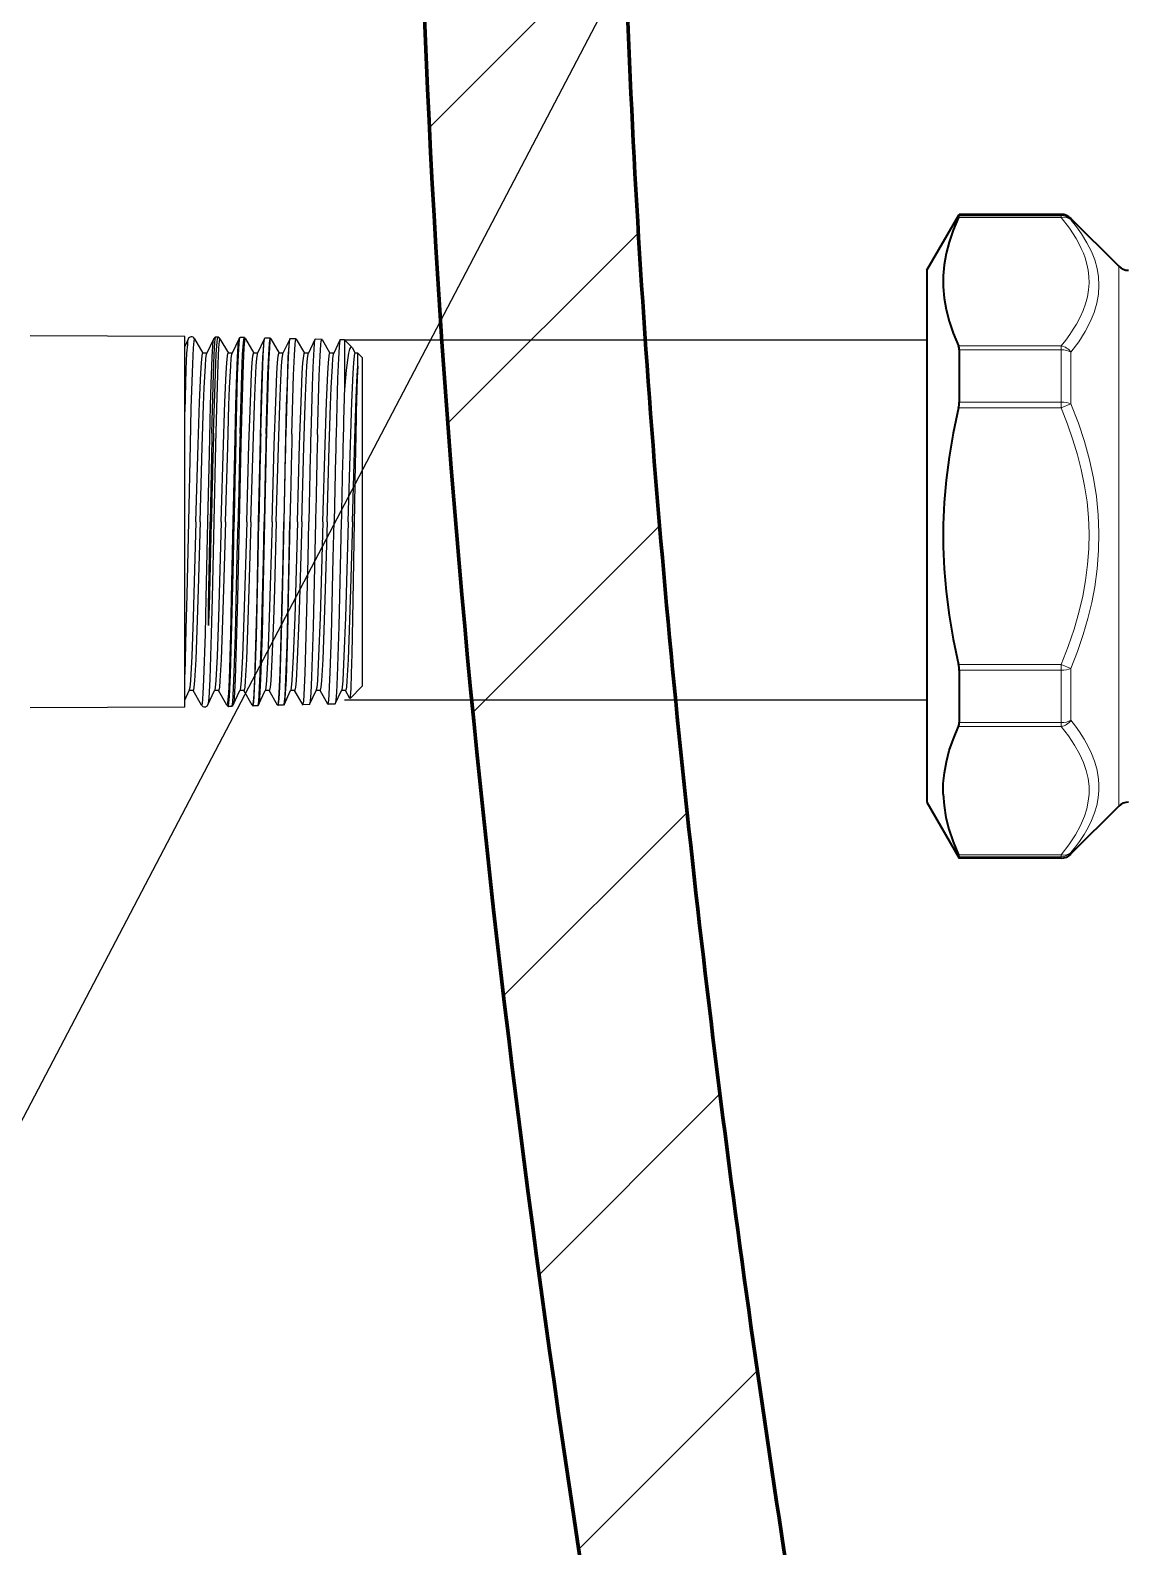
# Model space of a CAD drawing. Header units: millimetres. Extents: x -92220 to 11040, y -5929 to 27498.
# Drawn here: x 249.9 to 328.4, y 1232.2 to 1340.6 of the extents above; entities that cross this region are included whole.
import ezdxf

# ---------------------------------------------------------------- set-up
doc = ezdxf.new("R2010")
doc.units = ezdxf.units.MM
for name, color, linetype in [('11 Водоразборный узел', 7, 'Continuous'), ('13 Канализация 2', 7, 'Continuous'), ('17 Конструкции 2', 7, 'Continuous')]:
    doc.layers.add(name, color=color, linetype=linetype)

msp = doc.modelspace()

# ---------------------------------------------------------------- hatches: boundary and pattern name
at = {"layer": '13 Канализация 2', "lineweight": -3}
h = msp.add_hatch(dxfattribs=at)
h.set_pattern_fill('ANSI31', color=256, scale=5, style=0)
edge = h.paths.add_edge_path()
edge.add_spline(control_points=[(628.42, 289.96), (628.41, 296.53), (627.79, 309.63), (625.11, 329.01), (620.85, 347.94), (613.29, 372.55), (600.72, 402.33), (582.09, 436.52), (561.13, 469.62), (531.71, 512.62), (502.02, 554.9), (475.9, 598.71), (458.4, 631.83), (442.6, 665.49), (428.34, 699.65), (415.48, 734.27), (399.96, 781.03), (383.26, 840.51), (366.29, 912.96), (346.31, 1010.82), (326.41, 1108.78), (307.34, 1206.59), (298.31, 1267.72), (293.74, 1316.59), (291.31, 1365.81), (292.25, 1402.84), (292.25, 1427.65)], knot_values=[0, 0, 0, 0, 19.727014, 39.263718, 58.613595, 77.881164, 116.445009, 155.330985, 194.563689, 233.934036, 311.640841, 349.454811, 386.860875, 423.995714, 460.969763, 497.872007, 534.771368, 608.741647, 683.117566, 757.9428, 908.373419, 983.002416, 1056.899524, 1093.609668, 1130.227868, 1204.665591, 1204.665591, 1204.665591, 1204.665591], degree=3, periodic=0)
edge.add_line((292.25, 1427.65), (277.75, 1427.65))
edge.add_spline(control_points=[(277.75, 1427.65), (277.75, 1402.52), (274.67, 1280.26), (340.08, 987.91), (400.95, 617.01), (613.92, 391.22), (613.92, 289.83)], knot_values=[0, 0, 0, 0, 75.401912, 366.059478, 892.491043, 1196.661394, 1196.661394, 1196.661394, 1196.661394], degree=3, periodic=0)
edge.add_line((613.92, 289.83), (628.42, 289.96))

# ---------------------------------------------------------------- linework, layer by layer
at = {"layer": '11 Водоразборный узел', "lineweight": 35, "ltscale": 0.11547}
for p, q in [((314, 1323.43), (316.31, 1327.43)), ((314, 1285.43), (316.31, 1281.43))]:
    msp.add_line(p, q, dxfattribs=at)
at = {"layer": '11 Водоразборный узел', "lineweight": 35, "ltscale": 0.002533}
for p, q in [((316.31, 1327.43), (316.31, 1327.33)), ((316.31, 1281.43), (316.31, 1281.53))]:
    msp.add_line(p, q, dxfattribs=at)
at = {"layer": '11 Водоразборный узел', "lineweight": 35, "ltscale": 0.18191}
for p, q in [((323.59, 1327.43), (316.31, 1327.43)), ((323.59, 1281.43), (316.31, 1281.43))]:
    msp.add_line(p, q, dxfattribs=at)
at = {"layer": '11 Водоразборный узел', "lineweight": 13, "ltscale": 0.181909}
for p, q in [((323.59, 1327.33), (316.31, 1327.33)), ((316.31, 1317.75), (323.59, 1317.75)), ((323.59, 1314.01), (316.31, 1314.01)), ((316.31, 1294.85), (323.59, 1294.85)), ((323.59, 1291.12), (316.31, 1291.12)), ((316.31, 1281.53), (323.59, 1281.53))]:
    msp.add_line(p, q, dxfattribs=at)
at = {"layer": '11 Водоразборный узел', "lineweight": 13, "ltscale": 0.002533}
for p, q in [((323.59, 1327.33), (323.59, 1327.43)), ((323.59, 1281.43), (323.59, 1281.53))]:
    msp.add_line(p, q, dxfattribs=at)
at = {"layer": '11 Водоразборный узел', "lineweight": 13, "ltscale": 0.003239}
for p, q in [((323.59, 1327.33), (323.59, 1327.2)), ((323.59, 1281.53), (323.59, 1281.66))]:
    msp.add_line(p, q, dxfattribs=at)
at = {"layer": '11 Водоразборный узел', "lineweight": 13, "ltscale": 0.183167}
for p, q in [((323.59, 1327.2), (316.26, 1327.2)), ((323.59, 1313.6), (316.26, 1313.6)), ((323.59, 1290.83), (316.26, 1290.83)), ((316.26, 1281.66), (323.59, 1281.66))]:
    msp.add_line(p, q, dxfattribs=at)
at = {"layer": '11 Водоразборный узел', "lineweight": 13, "ltscale": 0.002501}
for p, q in [((324.29, 1327.04), (324.29, 1327.14)), ((324.29, 1281.73), (324.29, 1281.83))]:
    msp.add_line(p, q, dxfattribs=at)
at = {"layer": '11 Водоразборный узел', "lineweight": 35, "ltscale": 0.120711}
for p, q in [((327.71, 1323.73), (324.29, 1327.14)), ((327.71, 1285.14), (324.29, 1281.73))]:
    msp.add_line(p, q, dxfattribs=at)
at = {"layer": '11 Водоразборный узел', "lineweight": 35}
msp.add_line((314, 1323.43), (314, 1287.76), dxfattribs=at)
at = {"layer": '11 Водоразборный узел', "lineweight": 13}
msp.add_line((327.71, 1323.73), (327.71, 1287.5), dxfattribs=at)
at = {"layer": '11 Водоразборный узел', "ltscale": 0.275648}
msp.add_line((260.97, 1318.7), (249.94, 1318.75), dxfattribs=at)
at = {"layer": '11 Водоразборный узел'}
msp.add_line((260.97, 1293.83), (260.97, 1318.7), dxfattribs=at)
at = {"layer": '11 Водоразборный узел', "ltscale": 4.72318e-05}
msp.add_line((263.19, 1318.66), (263.19, 1318.66), dxfattribs=at)
at = {"layer": '11 Водоразборный узел', "ltscale": 0.004032}
msp.add_line((263.35, 1318.66), (263.19, 1318.66), dxfattribs=at)
at = {"layer": '11 Водоразборный узел', "ltscale": 6.41519e-05}
msp.add_line((263.35, 1318.66), (263.35, 1318.66), dxfattribs=at)
at = {"layer": '11 Водоразборный узел', "ltscale": 0.000124369}
msp.add_line((264.92, 1318.62), (264.93, 1318.62), dxfattribs=at)
at = {"layer": '11 Водоразборный узел', "ltscale": 0.007775}
msp.add_line((265.24, 1318.62), (264.93, 1318.62), dxfattribs=at)
at = {"layer": '11 Водоразборный узел', "ltscale": 0.000149593}
msp.add_line((265.24, 1318.62), (265.24, 1318.62), dxfattribs=at)
at = {"layer": '11 Водоразборный узел', "ltscale": 0.009809}
msp.add_line((267.09, 1318.58), (266.7, 1318.58), dxfattribs=at)
at = {"layer": '11 Водоразборный узел', "ltscale": 0.00083695}
msp.add_line((267.1, 1318.57), (267.12, 1318.54), dxfattribs=at)
at = {"layer": '11 Водоразборный узел', "ltscale": 0.014511}
msp.add_line((261.21, 1318.52), (260.97, 1317.99), dxfattribs=at)
at = {"layer": '11 Водоразборный узел', "ltscale": 0.029673}
for p, q in [((261.68, 1318.54), (262.27, 1317.51)), ((263.49, 1318.54), (264.09, 1317.51)), ((265.31, 1318.54), (265.9, 1317.51)), ((267.12, 1318.54), (267.71, 1317.51))]:
    msp.add_line(p, q, dxfattribs=at)
at = {"layer": '11 Водоразборный узел', "ltscale": 0.007475}
for p, q in [((262.57, 1317.51), (262.27, 1317.51)), ((264.38, 1317.51), (264.08, 1317.51)), ((266.19, 1317.51), (265.89, 1317.51)), ((268.01, 1317.51), (267.71, 1317.51)), ((269.82, 1317.51), (269.52, 1317.51)), ((271.64, 1317.51), (271.34, 1317.51)), ((261.57, 1293.4), (261.27, 1293.4)), ((263.39, 1293.4), (263.09, 1293.4)), ((265.2, 1293.4), (264.9, 1293.4)), ((267.01, 1293.4), (266.71, 1293.4)), ((268.83, 1293.4), (268.53, 1293.4)), ((270.64, 1293.4), (270.34, 1293.4)), ((272.46, 1293.4), (272.16, 1293.4))]:
    msp.add_line(p, q, dxfattribs=at)
at = {"layer": '11 Водоразборный узел', "ltscale": 0.028104}
for p, q in [((263.03, 1318.52), (262.55, 1317.5)), ((264.84, 1318.52), (264.36, 1317.5)), ((266.65, 1318.52), (266.18, 1317.5)), ((268.47, 1318.52), (267.99, 1317.5))]:
    msp.add_line(p, q, dxfattribs=at)
at = {"layer": '11 Водоразборный узел', "ltscale": 0.000454133}
msp.add_line((268.47, 1318.52), (268.48, 1318.53), dxfattribs=at)
at = {"layer": '11 Водоразборный узел', "ltscale": 0.011138}
msp.add_line((268.93, 1318.53), (268.49, 1318.54), dxfattribs=at)
at = {"layer": '11 Водоразборный узел', "ltscale": 0.029166}
msp.add_line((268.94, 1318.52), (269.53, 1317.51), dxfattribs=at)
at = {"layer": '11 Водоразборный узел', "ltscale": 0.027332}
msp.add_line((270.27, 1318.49), (269.81, 1317.5), dxfattribs=at)
at = {"layer": '11 Водоразборный узел', "ltscale": 0.012224}
msp.add_line((270.77, 1318.49), (270.28, 1318.5), dxfattribs=at)
at = {"layer": '11 Водоразборный узел', "ltscale": 0.027964}
msp.add_line((270.78, 1318.48), (271.34, 1317.51), dxfattribs=at)
at = {"layer": '11 Водоразборный узел', "ltscale": 0.02621}
msp.add_line((272.06, 1318.45), (271.62, 1317.5), dxfattribs=at)
at = {"layer": '11 Водоразборный узел', "ltscale": 0.007834}
msp.add_line((272.39, 1318.46), (272.08, 1318.46), dxfattribs=at)
at = {"layer": '11 Водоразборный узел', "ltscale": 0.088498}
msp.add_line((272.39, 1318.46), (272.39, 1314.92), dxfattribs=at)
at = {"layer": '11 Водоразборный узел', "ltscale": 0.018083}
msp.add_line((272.9, 1317.94), (272.39, 1318.46), dxfattribs=at)
at = {"layer": '11 Водоразборный узел', "ltscale": 0.275649}
for p, q in [((272.39, 1318.46), (314, 1318.46)), ((272.39, 1292.74), (314, 1292.74)), ((260.97, 1292.21), (249.94, 1292.17))]:
    msp.add_line(p, q, dxfattribs=at)
at = {"layer": '11 Водоразборный узел', "ltscale": 0.011335}
msp.add_line((272.93, 1317.91), (273.16, 1317.51), dxfattribs=at)
at = {"layer": '11 Водоразборный узел', "ltscale": 0.00453}
msp.add_line((273.33, 1317.51), (273.15, 1317.51), dxfattribs=at)
at = {"layer": '11 Водоразборный узел', "ltscale": 0.02344}
msp.add_line((273.33, 1316.58), (273.33, 1317.51), dxfattribs=at)
at = {"layer": '11 Водоразборный узел', "ltscale": 0.010915}
msp.add_line((273.64, 1317.21), (273.33, 1317.51), dxfattribs=at)
at = {"layer": '11 Водоразборный узел', "lineweight": 13, "ltscale": 0.183166}
for p, q in [((316.26, 1318.04), (323.59, 1318.04)), ((316.26, 1295.27), (323.59, 1295.27))]:
    msp.add_line(p, q, dxfattribs=at)
at = {"layer": '11 Водоразборный узел', "lineweight": 35, "ltscale": 0.09338}
for p, q in [((316.31, 1317.75), (316.31, 1314.01)), ((316.31, 1294.85), (316.31, 1291.12))]:
    msp.add_line(p, q, dxfattribs=at)
at = {"layer": '11 Водоразборный узел', "lineweight": 13, "ltscale": 0.007176}
msp.add_line((323.59, 1317.75), (323.59, 1318.04), dxfattribs=at)
at = {"layer": '11 Водоразборный узел', "lineweight": 13, "ltscale": 0.09338}
for p, q in [((323.59, 1314.01), (323.59, 1317.75)), ((323.59, 1291.12), (323.59, 1294.85))]:
    msp.add_line(p, q, dxfattribs=at)
at = {"layer": '11 Водоразборный узел', "lineweight": 13, "ltscale": 0.092191}
for p, q in [((324.29, 1313.89), (324.29, 1317.58)), ((324.29, 1291.29), (324.29, 1294.97))]:
    msp.add_line(p, q, dxfattribs=at)
at = {"layer": '11 Водоразборный узел', "ltscale": 0.152919}
msp.add_line((273.64, 1317.21), (273.64, 1311.09), dxfattribs=at)
at = {"layer": '11 Водоразборный узел', "lineweight": 13, "ltscale": 0.010415}
msp.add_line((323.59, 1314.01), (323.59, 1313.6), dxfattribs=at)
at = {"layer": '11 Водоразборный узел', "lineweight": 13, "ltscale": 0.01915}
for p, q in [((323.59, 1313.6), (324.29, 1313.89)), ((323.59, 1295.27), (324.29, 1294.97))]:
    msp.add_line(p, q, dxfattribs=at)
at = {"layer": '11 Водоразборный узел', "ltscale": 0.434581}
msp.add_line((273.64, 1311.09), (273.64, 1293.71), dxfattribs=at)
at = {"layer": '11 Водоразборный узел', "ltscale": 0.044198}
msp.add_line((268.53, 1307.22), (268.49, 1305.45), dxfattribs=at)
msp.add_line((268.53, 1307.22), (268.49, 1305.45), dxfattribs=at)
at = {"layer": '11 Водоразборный узел', "ltscale": 0.000431604}
for p, q in [((261.77, 1305.46), (261.77, 1305.44)), ((262.07, 1305.46), (262.07, 1305.47)), ((263.58, 1305.46), (263.58, 1305.44)), ((263.88, 1305.46), (263.88, 1305.47)), ((265.4, 1305.46), (265.4, 1305.44)), ((267.21, 1305.46), (267.21, 1305.44)), ((267.51, 1305.46), (267.51, 1305.47)), ((269.02, 1305.46), (269.02, 1305.44)), ((269.33, 1305.46), (269.33, 1305.47)), ((270.84, 1305.46), (270.84, 1305.44)), ((271.14, 1305.46), (271.14, 1305.47)), ((272.65, 1305.46), (272.65, 1305.44)), ((272.95, 1305.46), (272.95, 1305.47))]:
    msp.add_line(p, q, dxfattribs=at)
at = {"layer": '11 Водоразборный узел', "ltscale": 0.00043161}
msp.add_line((265.7, 1305.46), (265.7, 1305.47), dxfattribs=at)
at = {"layer": '11 Водоразборный узел', "lineweight": 13, "ltscale": 0.010416}
msp.add_line((323.59, 1294.85), (323.59, 1295.27), dxfattribs=at)
at = {"layer": '11 Водоразборный узел', "ltscale": 0.040545}
msp.add_line((260.97, 1292.21), (260.97, 1293.83), dxfattribs=at)
at = {"layer": '11 Водоразборный узел', "ltscale": 0.030528}
msp.add_line((273.64, 1293.71), (272.78, 1292.84), dxfattribs=at)
at = {"layer": '11 Водоразборный узел', "ltscale": 0.019035}
msp.add_line((260.97, 1292.72), (261.29, 1293.41), dxfattribs=at)
at = {"layer": '11 Водоразборный узел', "ltscale": 0.029675}
for p, q in [((262.16, 1292.37), (261.57, 1293.4)), ((263.97, 1292.37), (263.38, 1293.4)), ((265.79, 1292.37), (265.19, 1293.4)), ((267.6, 1292.37), (267.01, 1293.4))]:
    msp.add_line(p, q, dxfattribs=at)
at = {"layer": '11 Водоразборный узел', "ltscale": 0.028106}
for p, q in [((262.63, 1292.39), (263.1, 1293.41)), ((264.44, 1292.39), (264.92, 1293.41)), ((266.25, 1292.39), (266.73, 1293.41)), ((268.07, 1292.39), (268.54, 1293.41))]:
    msp.add_line(p, q, dxfattribs=at)
at = {"layer": '11 Водоразборный узел', "ltscale": 0.028869}
msp.add_line((269.4, 1292.4), (268.82, 1293.4), dxfattribs=at)
at = {"layer": '11 Водоразборный узел', "ltscale": 0.027566}
msp.add_line((269.89, 1292.41), (270.36, 1293.41), dxfattribs=at)
at = {"layer": '11 Водоразборный узел', "ltscale": 0.027697}
msp.add_line((271.19, 1292.44), (270.64, 1293.4), dxfattribs=at)
at = {"layer": '11 Водоразборный узел', "ltscale": 0.026419}
msp.add_line((271.73, 1292.46), (272.17, 1293.41), dxfattribs=at)
at = {"layer": '11 Водоразборный узел', "ltscale": 0.01595}
msp.add_line((272.77, 1292.84), (272.45, 1293.4), dxfattribs=at)
at = {"layer": '11 Водоразборный узел', "ltscale": 8.83021e-05}
msp.add_line((264.08, 1292.27), (264.08, 1292.27), dxfattribs=at)
at = {"layer": '11 Водоразборный узел', "ltscale": 0.006334}
msp.add_line((264.33, 1292.27), (264.08, 1292.27), dxfattribs=at)
at = {"layer": '11 Водоразборный узел', "ltscale": 0.000107667}
msp.add_line((264.33, 1292.27), (264.34, 1292.27), dxfattribs=at)
at = {"layer": '11 Водоразборный узел', "ltscale": 0.000169806}
msp.add_line((265.83, 1292.31), (265.84, 1292.31), dxfattribs=at)
at = {"layer": '11 Водоразборный узел', "ltscale": 0.008943}
msp.add_line((266.2, 1292.32), (265.84, 1292.31), dxfattribs=at)
at = {"layer": '11 Водоразборный узел', "ltscale": 0.000199079}
msp.add_line((266.2, 1292.32), (266.2, 1292.32), dxfattribs=at)
at = {"layer": '11 Водоразборный узел', "ltscale": 0.0004358}
msp.add_line((267.6, 1292.37), (267.61, 1292.35), dxfattribs=at)
at = {"layer": '11 Водоразборный узел', "ltscale": 0.010554}
msp.add_line((268.04, 1292.36), (267.62, 1292.35), dxfattribs=at)
at = {"layer": '11 Водоразборный узел', "ltscale": 0.00078528}
msp.add_line((268.05, 1292.37), (268.07, 1292.39), dxfattribs=at)
at = {"layer": '11 Водоразборный узел', "ltscale": 0.011672}
msp.add_line((269.88, 1292.4), (269.41, 1292.39), dxfattribs=at)
at = {"layer": '11 Водоразборный узел', "ltscale": 0.012741}
msp.add_line((271.71, 1292.44), (271.2, 1292.43), dxfattribs=at)
at = {"layer": '11 Водоразборный узел', "lineweight": 13, "ltscale": 0.007175}
msp.add_line((323.59, 1291.12), (323.59, 1290.83), dxfattribs=at)
at = {"layer": '11 Водоразборный узел', "lineweight": 35, "ltscale": 0.058148}
msp.add_line((314, 1287.76), (314, 1285.43), dxfattribs=at)
at = {"layer": '11 Водоразборный узел', "lineweight": 13, "ltscale": 0.059045}
msp.add_line((327.71, 1287.5), (327.71, 1285.14), dxfattribs=at)
at = {"layer": '11 Водоразборный узел', "lineweight": 35, "flags": 128}
for points in [[(316.26, 1327.2), (315.88, 1326.31), (315.59, 1325.45), (315.37, 1324.63), (315.23, 1323.82), (315.16, 1323.03), (315.16, 1322.24), (315.23, 1321.45), (315.37, 1320.64), (315.58, 1319.8), (315.88, 1318.94), (316.26, 1318.04)], [(316.26, 1313.6), (315.88, 1311.8), (315.59, 1310.09), (315.37, 1308.44), (315.23, 1306.84), (315.16, 1305.26), (315.16, 1303.68), (315.23, 1302.09), (315.37, 1300.47), (315.58, 1298.8), (315.88, 1297.08), (316.26, 1295.27)], [(315.16, 1286), (315.17, 1286.76), (315.25, 1287.53), (315.39, 1288.32), (315.6, 1289.12), (315.89, 1289.96), (316.26, 1290.83)], [(315.16, 1286), (315.22, 1285.18), (315.35, 1284.34), (315.57, 1283.49), (315.87, 1282.6), (316.26, 1281.66)]]:
    msp.add_lwpolyline(points, dxfattribs=at)
at = {"layer": '11 Водоразборный узел', "lineweight": 13, "flags": 128}
for points in [[(323.59, 1318.04), (323.92, 1318.45), (324.21, 1318.85), (324.46, 1319.22), (324.69, 1319.59), (324.95, 1320.09), (325.17, 1320.57), (325.34, 1321.04), (325.47, 1321.54), (325.55, 1322.03), (325.58, 1322.52), (325.57, 1323), (325.52, 1323.44), (325.43, 1323.88), (325.3, 1324.32), (325.18, 1324.66), (325.03, 1325), (324.86, 1325.35), (324.66, 1325.7), (324.18, 1326.44), (323.59, 1327.2)], [(324.29, 1317.58), (324.85, 1318.33), (325.3, 1319.05), (325.67, 1319.74), (325.94, 1320.42), (326.14, 1321.08), (326.25, 1321.73), (326.29, 1322.37), (326.26, 1322.97), (326.16, 1323.57), (325.99, 1324.17), (325.75, 1324.78), (325.43, 1325.4), (325.04, 1326.04), (324.69, 1326.53), (324.29, 1327.04)], [(323.59, 1295.27), (324.09, 1296.55), (324.51, 1297.78), (324.85, 1298.97), (325.13, 1300.14), (325.34, 1301.27), (325.48, 1302.41), (325.57, 1303.53), (325.58, 1304.64), (325.54, 1305.76), (325.44, 1306.89), (325.27, 1308.03), (325.03, 1309.19), (324.76, 1310.24), (324.43, 1311.33), (324.04, 1312.44), (323.59, 1313.6)], [(324.29, 1294.97), (324.76, 1296.2), (325.17, 1297.4), (325.5, 1298.56), (325.78, 1299.69), (325.99, 1300.81), (326.17, 1302.11), (326.27, 1303.4), (326.29, 1304.68), (326.24, 1305.96), (326.11, 1307.26), (325.9, 1308.57), (325.61, 1309.9), (325.25, 1311.19), (324.82, 1312.52), (324.29, 1313.89)], [(323.59, 1290.83), (324.11, 1290.16), (324.55, 1289.51), (324.9, 1288.88), (325.18, 1288.27), (325.38, 1287.7), (325.51, 1287.13), (325.58, 1286.57), (325.58, 1286.01)], [(324.29, 1291.29), (324.61, 1290.87), (324.9, 1290.46), (325.24, 1289.93), (325.53, 1289.41), (325.77, 1288.91), (325.98, 1288.35), (326.14, 1287.8), (326.24, 1287.26), (326.29, 1286.73), (326.29, 1286.26)], [(326.29, 1286.26), (326.24, 1285.73), (326.13, 1285.19), (325.98, 1284.66), (325.76, 1284.12), (325.52, 1283.63), (325.24, 1283.13), (324.9, 1282.62), (324.61, 1282.23), (324.29, 1281.83)], [(325.58, 1286.01), (325.53, 1285.49), (325.42, 1284.96), (325.26, 1284.43), (324.98, 1283.77), (324.62, 1283.09), (324.15, 1282.39), (323.59, 1281.66)]]:
    msp.add_lwpolyline(points, dxfattribs=at)
at = {"layer": '11 Водоразборный узел', "flags": 128}
for points in [[(262.91, 1311.79), (263.02, 1316.01), (263.07, 1317.45), (263.12, 1318.27), (263.15, 1318.52), (263.17, 1318.64), (263.18, 1318.66), (263.19, 1318.66)], [(263.03, 1311.79), (263.16, 1316.03), (263.22, 1317.47), (263.28, 1318.29), (263.31, 1318.53), (263.33, 1318.62), (263.34, 1318.65), (263.34, 1318.66), (263.35, 1318.66), (263.35, 1318.66)], [(264.64, 1311.77), (264.75, 1315.95), (264.81, 1317.38), (264.86, 1318.21), (264.88, 1318.46), (264.91, 1318.6), (264.92, 1318.62), (264.92, 1318.62)], [(264.93, 1311.77), (265.05, 1315.99), (265.11, 1317.43), (265.17, 1318.25), (265.2, 1318.48), (265.22, 1318.58), (265.22, 1318.6), (265.23, 1318.61), (265.23, 1318.62), (265.24, 1318.62)], [(266.4, 1311.75), (266.52, 1315.88), (266.58, 1317.31), (266.63, 1318.15), (266.65, 1318.4), (266.68, 1318.55), (266.69, 1318.57), (266.69, 1318.58)], [(266.79, 1311.75), (266.91, 1315.96), (266.97, 1317.39), (267.02, 1318.21), (267.05, 1318.44), (267.07, 1318.53), (267.08, 1318.56), (267.08, 1318.57), (267.09, 1318.57), (267.09, 1318.58)], [(261.21, 1318.52), (261.2, 1318.48), (261.18, 1318.35), (261.16, 1318.14), (261.11, 1317.52), (261.06, 1316.37), (260.97, 1313.34)], [(261.68, 1318.54), (261.67, 1318.55), (261.67, 1318.55), (261.67, 1318.55), (261.66, 1318.55), (261.66, 1318.55), (261.65, 1318.54), (261.64, 1318.51), (261.62, 1318.38), (261.57, 1317.88), (261.52, 1316.76), (261.41, 1313.58), (261.35, 1310.99), (261.23, 1305.45)], [(261.77, 1305.46), (261.93, 1310.97), (262.03, 1314.02), (262.12, 1316.09), (262.17, 1316.83), (262.21, 1317.31), (262.25, 1317.49), (262.26, 1317.51), (262.26, 1317.51), (262.26, 1317.51), (262.27, 1317.51)], [(262.07, 1305.47), (262.22, 1310.82), (262.32, 1313.79), (262.37, 1315.04), (262.45, 1316.6), (262.49, 1317.12), (262.53, 1317.43), (262.55, 1317.5)], [(263.03, 1318.52), (263.01, 1318.47), (262.99, 1318.31), (262.96, 1318.03), (262.91, 1317.22), (262.84, 1315.31), (262.79, 1313.77), (262.71, 1310.35), (262.61, 1305.46)], [(263.49, 1318.54), (263.49, 1318.55), (263.48, 1318.55), (263.48, 1318.55), (263.48, 1318.55), (263.47, 1318.55), (263.47, 1318.54), (263.46, 1318.51), (263.43, 1318.38), (263.39, 1317.88), (263.33, 1316.76), (263.23, 1313.58), (263.16, 1310.99), (263.05, 1305.45)], [(263.58, 1305.46), (263.74, 1310.98), (263.84, 1314.02), (263.93, 1316.09), (263.98, 1316.82), (264.03, 1317.31), (264.06, 1317.49), (264.07, 1317.51), (264.07, 1317.51), (264.08, 1317.51), (264.08, 1317.51)], [(263.88, 1305.47), (264.04, 1310.82), (264.13, 1313.79), (264.18, 1315.04), (264.26, 1316.6), (264.3, 1317.12), (264.34, 1317.43), (264.36, 1317.5)], [(264.84, 1318.52), (264.83, 1318.47), (264.8, 1318.31), (264.77, 1318.03), (264.72, 1317.22), (264.65, 1315.31), (264.61, 1313.77), (264.52, 1310.35), (264.42, 1305.46)], [(265.31, 1318.54), (265.3, 1318.55), (265.3, 1318.55), (265.29, 1318.55), (265.29, 1318.55), (265.29, 1318.55), (265.28, 1318.54), (265.27, 1318.51), (265.25, 1318.37), (265.2, 1317.88), (265.14, 1316.76), (265.04, 1313.58), (264.98, 1310.99), (264.86, 1305.45)], [(265.4, 1305.46), (265.55, 1310.98), (265.66, 1314.01), (265.75, 1316.09), (265.79, 1316.82), (265.84, 1317.31), (265.88, 1317.49), (265.88, 1317.51), (265.89, 1317.51), (265.89, 1317.51), (265.89, 1317.51)], [(265.7, 1305.47), (265.85, 1310.82), (265.95, 1313.8), (266, 1315.04), (266.08, 1316.6), (266.12, 1317.12), (266.16, 1317.43), (266.18, 1317.5)], [(266.65, 1318.52), (266.64, 1318.47), (266.61, 1318.31), (266.59, 1318.03), (266.54, 1317.22), (266.46, 1315.31), (266.42, 1313.77), (266.34, 1310.35), (266.23, 1305.46)], [(267.12, 1318.54), (267.11, 1318.55), (267.11, 1318.55), (267.11, 1318.55), (267.11, 1318.55), (267.1, 1318.55), (267.09, 1318.54), (267.08, 1318.51), (267.06, 1318.37), (267.02, 1317.88), (266.96, 1316.76), (266.86, 1313.58), (266.79, 1310.99), (266.67, 1305.45)], [(267.21, 1305.46), (267.37, 1310.97), (267.47, 1314.02), (267.56, 1316.09), (267.61, 1316.83), (267.65, 1317.31), (267.69, 1317.49), (267.7, 1317.51), (267.7, 1317.51), (267.7, 1317.51), (267.71, 1317.51)], [(267.51, 1305.47), (267.66, 1310.82), (267.76, 1313.79), (267.81, 1315.04), (267.89, 1316.6), (267.93, 1317.12), (267.97, 1317.43), (267.99, 1317.5)], [(268.47, 1318.52), (268.45, 1318.47), (268.43, 1318.31), (268.4, 1318.03), (268.35, 1317.22), (268.28, 1315.31), (268.23, 1313.77), (268.15, 1310.35), (268.05, 1305.46)], [(268.48, 1318.53), (268.46, 1318.5), (268.44, 1318.34), (268.41, 1318.07), (268.36, 1317.22), (268.31, 1316.07), (268.19, 1311.73)], [(268.63, 1311.73), (268.75, 1315.93), (268.81, 1317.36), (268.86, 1318.16), (268.89, 1318.4), (268.91, 1318.49), (268.92, 1318.52), (268.92, 1318.53), (268.93, 1318.53), (268.93, 1318.53)], [(269.02, 1305.46), (269.18, 1310.98), (269.28, 1314.01), (269.37, 1316.08), (269.42, 1316.82), (269.47, 1317.31), (269.5, 1317.49), (269.51, 1317.51), (269.52, 1317.51), (269.52, 1317.51), (269.52, 1317.51)], [(269.33, 1305.47), (269.48, 1310.82), (269.58, 1313.79), (269.62, 1315.04), (269.7, 1316.6), (269.75, 1317.12), (269.79, 1317.43), (269.81, 1317.5)], [(270.27, 1318.49), (270.25, 1318.43), (270.22, 1318.2), (270.19, 1317.79), (270.12, 1316.52), (270.08, 1315.18), (269.98, 1311.71)], [(270.46, 1311.71), (270.58, 1315.89), (270.65, 1317.32), (270.7, 1318.12), (270.73, 1318.36), (270.75, 1318.45), (270.76, 1318.48), (270.76, 1318.49), (270.77, 1318.49), (270.77, 1318.49)], [(270.84, 1305.46), (271, 1310.98), (271.1, 1314), (271.19, 1316.08), (271.24, 1316.82), (271.28, 1317.31), (271.32, 1317.49), (271.33, 1317.51), (271.33, 1317.51), (271.33, 1317.51), (271.34, 1317.51)], [(271.14, 1305.47), (271.29, 1310.82), (271.39, 1313.79), (271.44, 1315.04), (271.52, 1316.6), (271.56, 1317.12), (271.6, 1317.43), (271.62, 1317.5)], [(272.06, 1318.45), (272.05, 1318.41), (272.02, 1318.24), (272, 1317.97), (271.95, 1317.13), (271.89, 1315.71), (271.78, 1311.69)], [(272.9, 1317.94), (272.87, 1317.96), (272.86, 1317.96), (272.83, 1317.95), (272.81, 1317.92), (272.77, 1317.85), (272.73, 1317.71), (272.68, 1317.51), (272.6, 1317), (272.51, 1316.3), (272.39, 1314.92)], [(272.65, 1305.46), (272.81, 1310.99), (272.91, 1314), (273, 1316.08), (273.05, 1316.82), (273.1, 1317.31), (273.13, 1317.49), (273.14, 1317.51), (273.14, 1317.51), (273.15, 1317.51), (273.15, 1317.51)], [(272.95, 1305.47), (273.15, 1312.18), (273.22, 1314.32), (273.3, 1315.95), (273.33, 1316.58)], [(273.33, 1316.58), (273.3, 1315.73), (273.23, 1313.31), (273.19, 1311.31)], [(261.23, 1305.45), (261.12, 1300.24), (261.06, 1297.78), (260.97, 1294.58)], [(261.77, 1305.44), (261.57, 1298.63), (261.47, 1295.85), (261.38, 1294.12), (261.33, 1293.62), (261.3, 1293.46), (261.29, 1293.41)], [(262.07, 1305.46), (261.93, 1300.66), (261.87, 1298.44), (261.76, 1295.63), (261.67, 1294.1), (261.63, 1293.65), (261.59, 1293.42), (261.58, 1293.41), (261.58, 1293.4), (261.57, 1293.4), (261.57, 1293.4)], [(262.61, 1305.46), (262.49, 1300), (262.43, 1297.44), (262.32, 1294.19), (262.27, 1293.19), (262.25, 1292.82), (262.21, 1292.46), (262.19, 1292.38), (262.18, 1292.37), (262.18, 1292.36), (262.17, 1292.36), (262.17, 1292.36), (262.17, 1292.36), (262.17, 1292.36), (262.16, 1292.37)], [(263.05, 1305.45), (262.93, 1300.01), (262.87, 1297.46), (262.77, 1294.22), (262.69, 1292.87), (262.65, 1292.5), (262.63, 1292.39)], [(262.87, 1305.45), (262.77, 1301.34), (262.72, 1299.41), (262.68, 1298.3), (262.67, 1298.1), (262.67, 1298.06), (262.67, 1298.06), (262.67, 1298.06), (262.67, 1298.07), (262.67, 1298.19), (262.67, 1298.56), (262.68, 1299.41), (262.79, 1305.46)], [(263.58, 1305.44), (263.38, 1298.63), (263.28, 1295.85), (263.19, 1294.12), (263.14, 1293.62), (263.12, 1293.46), (263.1, 1293.41)], [(263.88, 1305.46), (263.75, 1300.66), (263.68, 1298.44), (263.57, 1295.63), (263.49, 1294.1), (263.45, 1293.65), (263.41, 1293.42), (263.4, 1293.41), (263.39, 1293.4), (263.39, 1293.4), (263.39, 1293.4)], [(264.42, 1305.46), (264.3, 1300), (264.24, 1297.44), (264.14, 1294.19), (264.09, 1293.19), (264.06, 1292.82), (264.02, 1292.46), (264, 1292.38), (263.99, 1292.37), (263.99, 1292.36), (263.99, 1292.36), (263.98, 1292.36), (263.98, 1292.36), (263.98, 1292.36), (263.97, 1292.37)], [(264.08, 1292.27), (264.08, 1292.27), (264.09, 1292.27), (264.09, 1292.28), (264.1, 1292.3), (264.13, 1292.53), (264.17, 1292.98), (264.24, 1294.53), (264.32, 1297.17), (264.45, 1302.76), (264.5, 1305.46)], [(264.34, 1292.27), (264.34, 1292.28), (264.36, 1292.32), (264.4, 1292.58), (264.44, 1293.06), (264.51, 1294.68), (264.6, 1297.41), (264.73, 1303.01), (264.79, 1305.45)], [(264.86, 1305.45), (264.75, 1300.01), (264.68, 1297.46), (264.58, 1294.22), (264.51, 1292.86), (264.47, 1292.5), (264.44, 1292.39)], [(265.4, 1305.44), (265.2, 1298.63), (265.1, 1295.85), (265, 1294.12), (264.96, 1293.62), (264.93, 1293.46), (264.92, 1293.41)], [(265.7, 1305.46), (265.56, 1300.66), (265.49, 1298.44), (265.39, 1295.63), (265.3, 1294.1), (265.26, 1293.65), (265.22, 1293.42), (265.21, 1293.41), (265.21, 1293.4), (265.2, 1293.4), (265.2, 1293.4)], [(266.23, 1305.46), (266.12, 1300), (266.06, 1297.44), (265.95, 1294.19), (265.9, 1293.19), (265.88, 1292.82), (265.84, 1292.46), (265.81, 1292.38), (265.81, 1292.37), (265.8, 1292.36), (265.8, 1292.36), (265.8, 1292.36), (265.8, 1292.36), (265.79, 1292.36), (265.79, 1292.37)], [(265.84, 1292.31), (265.84, 1292.31), (265.85, 1292.31), (265.85, 1292.32), (265.86, 1292.34), (265.9, 1292.57), (265.93, 1293.02), (266.01, 1294.57), (266.09, 1297.21), (266.21, 1302.79), (266.27, 1305.46)], [(266.2, 1292.32), (266.21, 1292.33), (266.22, 1292.37), (266.26, 1292.62), (266.3, 1293.09), (266.37, 1294.6), (266.46, 1297.26), (266.59, 1302.77), (266.65, 1305.45)], [(266.67, 1305.45), (266.56, 1300.01), (266.5, 1297.46), (266.39, 1294.22), (266.32, 1292.87), (266.28, 1292.5), (266.25, 1292.39)], [(267.21, 1305.44), (267.01, 1298.63), (266.91, 1295.85), (266.82, 1294.12), (266.77, 1293.62), (266.74, 1293.46), (266.73, 1293.41)], [(267.51, 1305.46), (267.38, 1300.66), (267.31, 1298.44), (267.2, 1295.63), (267.12, 1294.1), (267.07, 1293.65), (267.03, 1293.42), (267.02, 1293.41), (267.02, 1293.4), (267.02, 1293.4), (267.01, 1293.4)], [(268.05, 1305.46), (267.93, 1300), (267.87, 1297.44), (267.77, 1294.19), (267.72, 1293.19), (267.69, 1292.82), (267.65, 1292.46), (267.63, 1292.38), (267.62, 1292.37), (267.62, 1292.36), (267.61, 1292.36), (267.61, 1292.36), (267.61, 1292.36), (267.61, 1292.36), (267.6, 1292.37)], [(267.62, 1292.35), (267.62, 1292.35), (267.63, 1292.35), (267.63, 1292.36), (267.64, 1292.37), (267.67, 1292.56), (267.7, 1292.83), (267.75, 1293.69), (267.79, 1294.66), (267.87, 1297.26), (268, 1302.82), (268.05, 1305.46)], [(268.05, 1292.37), (268.07, 1292.41), (268.1, 1292.63), (268.14, 1293.01), (268.2, 1294.21), (268.28, 1296.64), (268.41, 1301.89), (268.49, 1305.45)], [(268.49, 1305.45), (268.37, 1300.01), (268.31, 1297.46), (268.21, 1294.22), (268.13, 1292.87), (268.09, 1292.5), (268.07, 1292.39)], [(269.02, 1305.44), (268.83, 1298.63), (268.72, 1295.85), (268.63, 1294.12), (268.58, 1293.62), (268.56, 1293.46), (268.54, 1293.41)], [(269.33, 1305.46), (269.19, 1300.66), (269.12, 1298.44), (269.01, 1295.63), (268.93, 1294.1), (268.89, 1293.65), (268.85, 1293.42), (268.84, 1293.41), (268.83, 1293.4), (268.83, 1293.4), (268.83, 1293.4)], [(269.41, 1292.39), (269.41, 1292.39), (269.42, 1292.39), (269.42, 1292.4), (269.43, 1292.42), (269.47, 1292.65), (269.51, 1293.1), (269.58, 1294.65), (269.66, 1297.29), (269.79, 1302.85), (269.85, 1305.46)], [(270.32, 1305.45), (270.15, 1297.95), (270.04, 1294.38), (269.98, 1293.22), (269.94, 1292.67), (269.92, 1292.51), (269.89, 1292.41)], [(270.84, 1305.44), (270.64, 1298.63), (270.54, 1295.85), (270.45, 1294.12), (270.4, 1293.62), (270.37, 1293.46), (270.36, 1293.41)], [(271.14, 1305.46), (271, 1300.66), (270.94, 1298.44), (270.83, 1295.63), (270.74, 1294.1), (270.7, 1293.65), (270.66, 1293.42), (270.65, 1293.41), (270.65, 1293.4), (270.64, 1293.4), (270.64, 1293.4)], [(271.2, 1292.43), (271.2, 1292.43), (271.21, 1292.43), (271.21, 1292.44), (271.22, 1292.46), (271.26, 1292.69), (271.3, 1293.14), (271.37, 1294.69), (271.45, 1297.33), (271.58, 1302.88), (271.64, 1305.46)], [(272.16, 1305.45), (271.99, 1297.97), (271.87, 1294.41), (271.81, 1293.26), (271.77, 1292.71), (271.75, 1292.55), (271.73, 1292.46)], [(272.65, 1305.44), (272.45, 1298.63), (272.35, 1295.85), (272.26, 1294.12), (272.21, 1293.62), (272.19, 1293.46), (272.17, 1293.41)], [(272.95, 1305.46), (272.82, 1300.66), (272.75, 1298.44), (272.64, 1295.63), (272.56, 1294.1), (272.52, 1293.65), (272.48, 1293.42), (272.47, 1293.41), (272.46, 1293.4), (272.46, 1293.4), (272.46, 1293.4)], [(273.08, 1305.47), (272.99, 1299.82), (272.91, 1296.02), (272.87, 1294.59), (272.84, 1293.54), (272.8, 1292.96), (272.79, 1292.87), (272.78, 1292.85), (272.78, 1292.84), (272.78, 1292.84)]]:
    msp.add_lwpolyline(points, dxfattribs=at)
at = {"layer": '11 Водоразборный узел', "lineweight": 35}
msp.add_circle((340, 1370.68), 31, dxfattribs=at)
for centre, radius, start, end in [((340, 1370.68), 31, 208.6479, 28.6479), ((315.71, 1327.5), 0.623, 331.7071, 344.5106), ((323.59, 1326.43), 1, 45, 90), ((328.41, 1324.43), 1, 225, 270), ((315.61, 1317.78), 0.704, 357.6404, 21.5388), ((314.43, 1314.03), 1.88, 346.6356, 359.4837), ((314.43, 1294.83), 1.88, 0.5163, 13.3644), ((315.61, 1291.09), 0.704, 338.4612, 2.3596), ((328.41, 1284.43), 1, 90, 135), ((323.59, 1282.43), 1, 270, 315), ((315.71, 1281.37), 0.62, 15.3347, 28.2147)]:
    msp.add_arc(centre, radius, start, end, dxfattribs=at)
at = {"layer": '11 Водоразборный узел'}
for centre, radius, start, end in [((261.45, 1318.42), 0.259, 28.8581, 157.225), ((263.27, 1318.41), 0.269, 108.1404, 156.1868), ((263.26, 1318.41), 0.266, 29.4135, 69.4462), ((265.09, 1318.4), 0.28, 127.7208, 155.6454), ((265.07, 1318.4), 0.276, 29.8423, 49.8268), ((266.92, 1318.39), 0.298, 140.8886, 155.1812), ((266.7, 1318.57), 0.0101, 95.6423, 147.418), ((267.09, 1318.56), 0.0122, 29.4069, 80.4795), ((268.49, 1318.53), 0.0162, 104.6417, 163.0832), ((268.93, 1318.52), 0.0161, 20.0489, 75.2025), ((270.29, 1318.48), 0.02, 108.6924, 167.5824), ((270.77, 1318.48), 0.0161, 20.0499, 75.21), ((272.08, 1318.44), 0.02, 108.5841, 167.5557), ((272.77, 1317.82), 0.182, 28.7513, 43.4062), ((732.35, 1300.56), 460.19, 178.2128, 178.6147), ((2093.69, 1273.33), 1831.18, 178.79665, 178.99489), ((2680.62, 1250.94), 2418.36, 178.55819, 178.70833), ((2370.35, 1264.48), 2106.25, 178.71341, 178.8852), ((2320.89, 1262.74), 2056.55, 178.634, 178.81004), ((2352.47, 1264.2), 2086.61, 178.69417, 178.86702), ((2316.24, 1263.27), 2050.03, 178.64496, 178.82102), ((2334.72, 1264.17), 2067.08, 178.68161, 178.85553), ((1818.71, 1274.66), 1550.52, 178.63008, 178.79681), ((2324.91, 1263.96), 2055.49, 178.6688, 178.84315), ((2262.26, 1264.14), 1992.37, 178.63194, 178.81197), ((2316, 1263.69), 2044.78, 178.65489, 178.82959), ((2248.91, 1263.96), 1977.19, 178.61688, 178.79774), ((2183.18, 1273.95), 1910.36, 178.87967, 179.05471), ((272.77, 1292.85), 0.00428, 187.0243, 311.2164), ((262.39, 1292.49), 0.259, 208.8562, 337.2269), ((264.21, 1292.5), 0.269, 209.6287, 240.4935), ((264.19, 1292.51), 0.276, 302.3907, 335.7899), ((266.03, 1292.51), 0.284, 210.112, 225.2484), ((265.99, 1292.51), 0.289, 317.4742, 335.3944), ((267.62, 1292.36), 0.0126, 204.3043, 260.3581), ((268.04, 1292.37), 0.0154, 284.0691, 338.9898), ((269.41, 1292.4), 0.0148, 199.4703, 257.2649), ((269.87, 1292.42), 0.0216, 290.5921, 347.0119), ((271.21, 1292.44), 0.0149, 199.4721, 257.2732), ((271.7, 1292.46), 0.0217, 290.6082, 347.0189)]:
    msp.add_arc(centre, radius, start, end, dxfattribs=at)
at = {"layer": '11 Водоразборный узел', "lineweight": 13}
for centre, start, end in [((323.32, 1316.85), 36.8276, 77.3158), ((323.32, 1292.01), 282.6843, 323.1724)]:
    msp.add_arc(centre, 1.22, start, end, dxfattribs=at)
for centre, major_axis, ratio, start_param, end_param in [((323.59, 1326.34), (-1, 0), 0.995595, 3.926991, 4.712389), ((323.59, 1326.34), (0.768, 0.64), 0.799432, 0.110602, 0.983227), ((323.59, 1317.17), (-1, 0), 0.578997, 3.926991, 4.712389), ((323.59, 1313.6), (-1, 0), 0.416598, 3.926988, 4.712389), ((323.59, 1295.27), (-1, 0), 0.416597, 1.570796, 2.356194), ((323.59, 1291.69), (-1, 0), 0.578998, 1.570797, 2.3562), ((323.59, 1282.53), (-1, 0), 0.995595, 1.570796, 2.356194), ((323.59, 1282.53), (0.768, -0.64), 0.799435, 5.299938, 6.172567)]:
    msp.add_ellipse(centre, major_axis=major_axis, ratio=ratio, start_param=start_param, end_param=end_param, dxfattribs=at)
at = {"layer": '13 Канализация 2', "lineweight": 80, "start_tangent": (0, -1), "end_tangent": (0, -1)}
msp.add_spline([(277.75, 1427.65), (277.75, 1352.25), (320.83, 1064.81), (480.45, 563.16), (613.92, 289.83)], degree=3, dxfattribs=at)
at = {"layer": '13 Канализация 2', "lineweight": 80}
msp.add_open_spline([(292.25, 1427.65), (292.25, 1402.84), (291.31, 1365.81), (293.74, 1316.59), (298.31, 1267.72), (307.34, 1206.59), (326.41, 1108.78), (346.31, 1010.82), (366.29, 912.96), (383.26, 840.51), (399.96, 781.03), (415.48, 734.27), (428.34, 699.65), (442.6, 665.49), (458.4, 631.83), (475.9, 598.71), (502.02, 554.9), (531.71, 512.62), (561.13, 469.62), (582.09, 436.52), (600.72, 402.33), (613.29, 372.55), (620.85, 347.94), (625.11, 329.01), (627.79, 309.63), (628.41, 296.53), (628.42, 289.96)], degree=3, knots=[0, 0, 0, 0, 74.437722, 111.055923, 147.766067, 221.663174, 296.292172, 446.722791, 521.548025, 595.923944, 669.894223, 706.793584, 743.695828, 780.669877, 817.804716, 855.21078, 893.02475, 970.731554, 1010.101902, 1049.334606, 1088.220582, 1126.784427, 1146.051996, 1165.401873, 1184.938576, 1204.665591, 1204.665591, 1204.665591, 1204.665591], dxfattribs=at)
at = {"layer": '17 Конструкции 2', "color": 2}
msp.add_line((444, 1634.5), (50, 882), dxfattribs=at)

doc.saveas('drawing.dxf')
